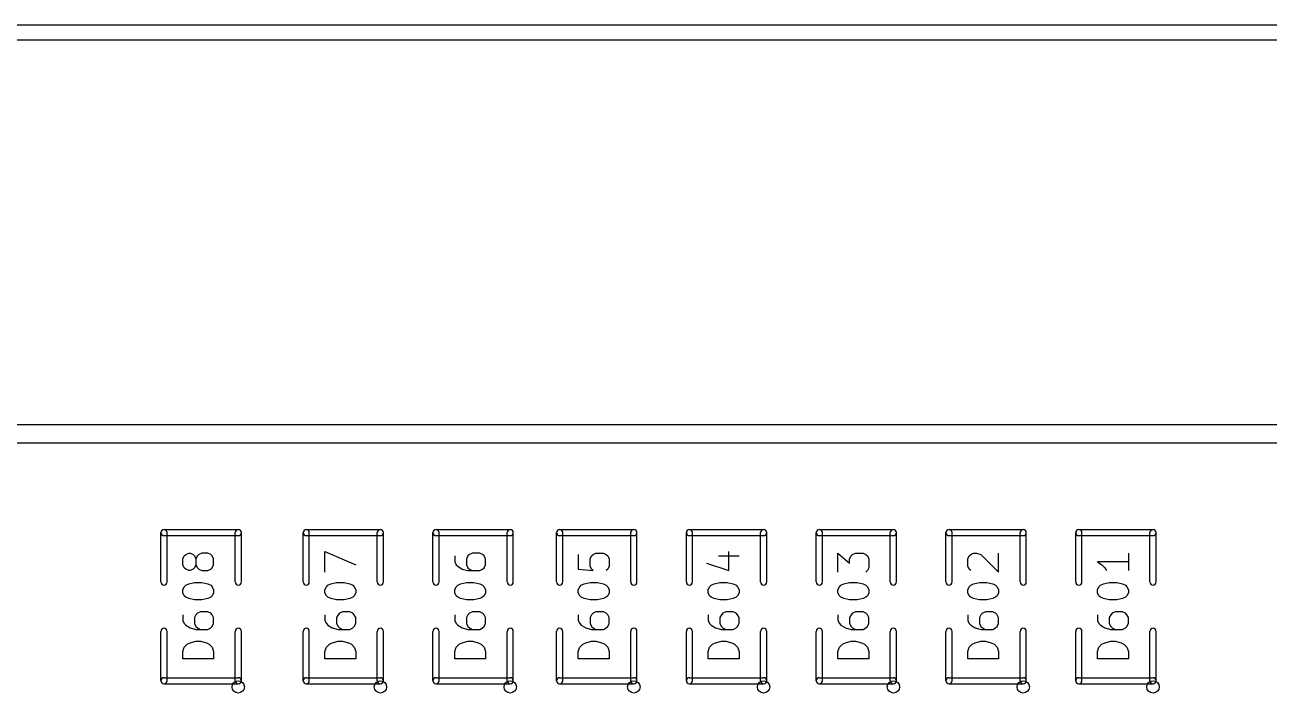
# Model space of a CAD drawing. Extents: x -29274 to 69862, y 23709 to 162744.
# Drawn here: x 37574 to 47639, y 75670 to 81080 of the extents above; entities that cross this region are included whole.
import ezdxf

# ---------------------------------------------------------------- set-up
doc = ezdxf.new("R2010")
doc.units = 0
doc.layers.add('BLACK', color=1, linetype='CONTINUOUS')

msp = doc.modelspace()

# ---------------------------------------------------------------- linework, layer by layer
at = {"layer": 'BLACK'}
for p, q in [((-8500, 81080), (61650, 81080)), ((-8500, 80960), (61650, 80960)), ((-7900, 77845), (61650, 77845)), ((-7900, 77695), (61650, 77695)), ((38675, 76570), (38675, 76970)), ((38700, 76995), (39300, 76995)), ((38700, 76945), (39300, 76945)), ((38725, 76570), (38725, 76970)), ((39275, 76570), (39275, 76970)), ((39325, 76570), (39325, 76970)), ((39825, 76570), (39825, 76970)), ((39850, 76995), (40450, 76995)), ((39850, 76945), (40450, 76945)), ((39875, 76570), (39875, 76970)), ((40425, 76570), (40425, 76970)), ((40475, 76570), (40475, 76970)), ((40875, 76570), (40875, 76970)), ((40900, 76995), (41500, 76995)), ((40900, 76945), (41500, 76945)), ((40925, 76570), (40925, 76970)), ((41475, 76570), (41475, 76970)), ((41525, 76570), (41525, 76970)), ((41875, 76570), (41875, 76970)), ((41900, 76995), (42500, 76995)), ((41900, 76945), (42500, 76945)), ((41925, 76570), (41925, 76970)), ((42475, 76570), (42475, 76970)), ((42525, 76570), (42525, 76970)), ((42925, 76570), (42925, 76970)), ((42950, 76995), (43550, 76995)), ((42950, 76945), (43550, 76945)), ((42975, 76570), (42975, 76970)), ((43525, 76570), (43525, 76970)), ((43575, 76570), (43575, 76970)), ((43975, 76570), (43975, 76970)), ((44000, 76995), (44600, 76995)), ((44000, 76945), (44600, 76945)), ((44025, 76570), (44025, 76970)), ((44575, 76570), (44575, 76970)), ((44625, 76570), (44625, 76970)), ((45025, 76570), (45025, 76970)), ((45050, 76995), (45650, 76995)), ((45050, 76945), (45650, 76945)), ((45075, 76570), (45075, 76970)), ((45625, 76570), (45625, 76970)), ((45675, 76570), (45675, 76970)), ((46075, 76570), (46075, 76970)), ((46100, 76995), (46700, 76995)), ((46100, 76945), (46700, 76945)), ((46125, 76570), (46125, 76970)), ((46675, 76570), (46675, 76970)), ((46725, 76570), (46725, 76970)), ((38875, 76793), (38899, 76804)), ((38899, 76804), (38911, 76804)), ((38911, 76804), (38935, 76793)), ((39006, 76804), (38982, 76793)), ((39054, 76804), (39006, 76804)), ((39077, 76793), (39054, 76804)), ((40001, 76650), (40001, 76816)), ((40001, 76816), (40251, 76709)), ((41194, 76804), (41170, 76793)), ((41254, 76804), (41194, 76804)), ((41277, 76793), (41254, 76804)), ((42170, 76793), (42194, 76804)), ((42194, 76804), (42254, 76804)), ((42254, 76804), (42277, 76793)), ((43268, 76662), (43268, 76816)), ((44151, 76650), (44151, 76804)), ((44151, 76804), (44246, 76721)), ((44270, 76793), (44294, 76804)), ((44294, 76804), (44354, 76804)), ((44354, 76804), (44377, 76793)), ((45225, 76793), (45249, 76804)), ((45249, 76804), (45273, 76804)), ((45273, 76804), (45308, 76793)), ((45451, 76650), (45451, 76804)), ((46501, 76804), (46501, 76662)), ((38851, 76757), (38863, 76781)), ((38851, 76709), (38851, 76757)), ((38863, 76685), (38851, 76709)), ((38863, 76781), (38875, 76793)), ((38935, 76793), (38946, 76781)), ((38946, 76781), (38958, 76757)), ((38958, 76709), (38946, 76685)), ((38970, 76781), (38958, 76757)), ((38958, 76757), (38958, 76709)), ((38958, 76709), (38970, 76685)), ((38982, 76793), (38970, 76781)), ((39089, 76781), (39077, 76793)), ((39101, 76757), (39089, 76781)), ((39089, 76685), (39101, 76709)), ((39101, 76709), (39101, 76757)), ((41051, 76781), (41051, 76733)), ((41051, 76733), (41063, 76709)), ((41063, 76709), (41075, 76697)), ((41075, 76697), (41111, 76674)), ((41158, 76781), (41146, 76757)), ((41146, 76757), (41146, 76709)), ((41146, 76709), (41158, 76685)), ((41170, 76793), (41158, 76781)), ((41289, 76781), (41277, 76793)), ((41301, 76757), (41289, 76781)), ((41289, 76685), (41301, 76709)), ((41301, 76709), (41301, 76757)), ((42051, 76793), (42051, 76674)), ((42146, 76757), (42158, 76781)), ((42146, 76697), (42146, 76757)), ((42158, 76674), (42146, 76697)), ((42158, 76781), (42170, 76793)), ((42277, 76793), (42289, 76781)), ((42289, 76781), (42301, 76757)), ((42301, 76697), (42289, 76674)), ((42301, 76757), (42301, 76697)), ((43089, 76721), (43268, 76662)), ((43185, 76781), (43351, 76781)), ((44246, 76757), (44258, 76781)), ((44246, 76721), (44246, 76757)), ((44258, 76781), (44270, 76793)), ((44377, 76793), (44389, 76781)), ((44389, 76781), (44401, 76757)), ((44401, 76757), (44401, 76685)), ((45201, 76757), (45213, 76781)), ((45201, 76697), (45201, 76757)), ((45213, 76674), (45201, 76697)), ((45213, 76781), (45225, 76793)), ((45308, 76793), (45451, 76650)), ((46501, 76733), (46251, 76733)), ((46251, 76733), (46287, 76709)), ((46287, 76709), (46311, 76685)), ((38875, 76674), (38863, 76685)), ((38899, 76662), (38875, 76674)), ((38911, 76662), (38899, 76662)), ((38935, 76674), (38911, 76662)), ((38946, 76685), (38935, 76674)), ((38970, 76685), (38982, 76674)), ((38982, 76674), (39006, 76662)), ((39006, 76662), (39054, 76662)), ((39054, 76662), (39077, 76674)), ((39077, 76674), (39089, 76685)), ((41111, 76674), (41158, 76662)), ((41158, 76685), (41170, 76674)), ((41158, 76662), (41254, 76662)), ((41170, 76674), (41194, 76662)), ((41254, 76662), (41277, 76674)), ((41277, 76674), (41289, 76685)), ((42051, 76674), (42170, 76662)), ((42170, 76662), (42158, 76674)), ((42289, 76674), (42277, 76662)), ((44389, 76662), (44377, 76650)), ((44401, 76685), (44389, 76662)), ((45225, 76662), (45213, 76674)), ((46311, 76685), (46323, 76662)), ((38851, 76507), (38863, 76531)), ((38851, 76483), (38851, 76507)), ((38863, 76531), (38875, 76543)), ((38875, 76543), (38899, 76555)), ((38899, 76555), (38946, 76566)), ((38946, 76566), (39006, 76566)), ((39006, 76566), (39054, 76555)), ((39054, 76555), (39077, 76543)), ((39077, 76543), (39089, 76531)), ((39089, 76531), (39101, 76507)), ((39101, 76507), (39101, 76483)), ((40001, 76507), (40013, 76531)), ((40001, 76483), (40001, 76507)), ((40013, 76531), (40025, 76543)), ((40025, 76543), (40049, 76555)), ((40049, 76555), (40096, 76566)), ((40096, 76566), (40156, 76566)), ((40156, 76566), (40204, 76555)), ((40204, 76555), (40227, 76543)), ((40227, 76543), (40239, 76531)), ((40239, 76531), (40251, 76507)), ((40251, 76507), (40251, 76483)), ((41051, 76507), (41063, 76531)), ((41051, 76483), (41051, 76507)), ((41063, 76531), (41075, 76543)), ((41075, 76543), (41099, 76555)), ((41099, 76555), (41146, 76566)), ((41146, 76566), (41206, 76566)), ((41206, 76566), (41254, 76555)), ((41254, 76555), (41277, 76543)), ((41277, 76543), (41289, 76531)), ((41289, 76531), (41301, 76507)), ((41301, 76507), (41301, 76483)), ((42051, 76507), (42063, 76531)), ((42051, 76483), (42051, 76507)), ((42063, 76531), (42075, 76543)), ((42075, 76543), (42099, 76555)), ((42099, 76555), (42146, 76566)), ((42146, 76566), (42206, 76566)), ((42206, 76566), (42254, 76555)), ((42254, 76555), (42277, 76543)), ((42277, 76543), (42289, 76531)), ((42289, 76531), (42301, 76507)), ((42301, 76507), (42301, 76483)), ((43101, 76507), (43113, 76531)), ((43101, 76483), (43101, 76507)), ((43113, 76531), (43125, 76543)), ((43125, 76543), (43149, 76555)), ((43149, 76555), (43196, 76566)), ((43196, 76566), (43256, 76566)), ((43256, 76566), (43304, 76555)), ((43304, 76555), (43327, 76543)), ((43327, 76543), (43339, 76531)), ((43339, 76531), (43351, 76507)), ((43351, 76507), (43351, 76483)), ((44151, 76507), (44163, 76531)), ((44151, 76483), (44151, 76507)), ((44163, 76531), (44175, 76543)), ((44175, 76543), (44199, 76555)), ((44199, 76555), (44246, 76566)), ((44246, 76566), (44306, 76566)), ((44306, 76566), (44354, 76555)), ((44354, 76555), (44377, 76543)), ((44377, 76543), (44389, 76531)), ((44389, 76531), (44401, 76507)), ((44401, 76507), (44401, 76483)), ((45201, 76507), (45213, 76531)), ((45201, 76483), (45201, 76507)), ((45213, 76531), (45225, 76543)), ((45225, 76543), (45249, 76555)), ((45249, 76555), (45296, 76566)), ((45296, 76566), (45356, 76566)), ((45356, 76566), (45404, 76555)), ((45404, 76555), (45427, 76543)), ((45427, 76543), (45439, 76531)), ((45439, 76531), (45451, 76507)), ((45451, 76507), (45451, 76483)), ((46251, 76507), (46263, 76531)), ((46251, 76483), (46251, 76507)), ((46263, 76531), (46275, 76543)), ((46275, 76543), (46299, 76555)), ((46299, 76555), (46346, 76566)), ((46346, 76566), (46406, 76566)), ((46406, 76566), (46454, 76555)), ((46454, 76555), (46477, 76543)), ((46477, 76543), (46489, 76531)), ((46489, 76531), (46501, 76507)), ((46501, 76507), (46501, 76483)), ((38863, 76459), (38851, 76483)), ((38875, 76447), (38863, 76459)), ((38899, 76436), (38875, 76447)), ((38946, 76424), (38899, 76436)), ((39006, 76424), (38946, 76424)), ((39054, 76436), (39006, 76424)), ((39077, 76447), (39054, 76436)), ((39089, 76459), (39077, 76447)), ((39101, 76483), (39089, 76459)), ((40013, 76459), (40001, 76483)), ((40025, 76447), (40013, 76459)), ((40049, 76436), (40025, 76447)), ((40096, 76424), (40049, 76436)), ((40156, 76424), (40096, 76424)), ((40204, 76436), (40156, 76424)), ((40227, 76447), (40204, 76436)), ((40239, 76459), (40227, 76447)), ((40251, 76483), (40239, 76459)), ((41063, 76459), (41051, 76483)), ((41075, 76447), (41063, 76459)), ((41099, 76436), (41075, 76447)), ((41146, 76424), (41099, 76436)), ((41206, 76424), (41146, 76424)), ((41254, 76436), (41206, 76424)), ((41277, 76447), (41254, 76436)), ((41289, 76459), (41277, 76447)), ((41301, 76483), (41289, 76459)), ((42063, 76459), (42051, 76483)), ((42075, 76447), (42063, 76459)), ((42099, 76436), (42075, 76447)), ((42146, 76424), (42099, 76436)), ((42206, 76424), (42146, 76424)), ((42254, 76436), (42206, 76424)), ((42277, 76447), (42254, 76436)), ((42289, 76459), (42277, 76447)), ((42301, 76483), (42289, 76459)), ((43113, 76459), (43101, 76483)), ((43125, 76447), (43113, 76459)), ((43149, 76436), (43125, 76447)), ((43196, 76424), (43149, 76436)), ((43256, 76424), (43196, 76424)), ((43304, 76436), (43256, 76424)), ((43327, 76447), (43304, 76436)), ((43339, 76459), (43327, 76447)), ((43351, 76483), (43339, 76459)), ((44163, 76459), (44151, 76483)), ((44175, 76447), (44163, 76459)), ((44199, 76436), (44175, 76447)), ((44246, 76424), (44199, 76436)), ((44306, 76424), (44246, 76424)), ((44354, 76436), (44306, 76424)), ((44377, 76447), (44354, 76436)), ((44389, 76459), (44377, 76447)), ((44401, 76483), (44389, 76459)), ((45213, 76459), (45201, 76483)), ((45225, 76447), (45213, 76459)), ((45249, 76436), (45225, 76447)), ((45296, 76424), (45249, 76436)), ((45356, 76424), (45296, 76424)), ((45404, 76436), (45356, 76424)), ((45427, 76447), (45404, 76436)), ((45439, 76459), (45427, 76447)), ((45451, 76483), (45439, 76459)), ((46263, 76459), (46251, 76483)), ((46275, 76447), (46263, 76459)), ((46299, 76436), (46275, 76447)), ((46346, 76424), (46299, 76436)), ((46406, 76424), (46346, 76424)), ((46454, 76436), (46406, 76424)), ((46477, 76447), (46454, 76436)), ((46489, 76459), (46477, 76447)), ((46501, 76483), (46489, 76459)), ((38851, 76305), (38851, 76257)), ((38958, 76305), (38946, 76281)), ((38970, 76317), (38958, 76305)), ((38994, 76328), (38970, 76317)), ((39054, 76328), (38994, 76328)), ((39077, 76317), (39054, 76328)), ((39089, 76305), (39077, 76317)), ((39101, 76281), (39089, 76305)), ((40001, 76305), (40001, 76257)), ((40108, 76305), (40096, 76281)), ((40120, 76317), (40108, 76305)), ((40144, 76328), (40120, 76317)), ((40204, 76328), (40144, 76328)), ((40227, 76317), (40204, 76328)), ((40239, 76305), (40227, 76317)), ((40251, 76281), (40239, 76305)), ((41051, 76305), (41051, 76257)), ((41158, 76305), (41146, 76281)), ((41170, 76317), (41158, 76305)), ((41194, 76328), (41170, 76317)), ((41254, 76328), (41194, 76328)), ((41277, 76317), (41254, 76328)), ((41289, 76305), (41277, 76317)), ((41301, 76281), (41289, 76305)), ((42051, 76305), (42051, 76257)), ((42158, 76305), (42146, 76281)), ((42170, 76317), (42158, 76305)), ((42194, 76328), (42170, 76317)), ((42254, 76328), (42194, 76328)), ((42277, 76317), (42254, 76328)), ((42289, 76305), (42277, 76317)), ((42301, 76281), (42289, 76305)), ((43101, 76305), (43101, 76257)), ((43208, 76305), (43196, 76281)), ((43220, 76317), (43208, 76305)), ((43244, 76328), (43220, 76317)), ((43304, 76328), (43244, 76328)), ((43327, 76317), (43304, 76328)), ((43339, 76305), (43327, 76317)), ((43351, 76281), (43339, 76305)), ((44151, 76305), (44151, 76257)), ((44258, 76305), (44246, 76281)), ((44270, 76317), (44258, 76305)), ((44294, 76328), (44270, 76317)), ((44354, 76328), (44294, 76328)), ((44377, 76317), (44354, 76328)), ((44389, 76305), (44377, 76317)), ((44401, 76281), (44389, 76305)), ((45201, 76305), (45201, 76257)), ((45308, 76305), (45296, 76281)), ((45320, 76317), (45308, 76305)), ((45344, 76328), (45320, 76317)), ((45404, 76328), (45344, 76328)), ((45427, 76317), (45404, 76328)), ((45439, 76305), (45427, 76317)), ((45451, 76281), (45439, 76305)), ((46251, 76305), (46251, 76257)), ((46358, 76305), (46346, 76281)), ((46370, 76317), (46358, 76305)), ((46394, 76328), (46370, 76317)), ((46454, 76328), (46394, 76328)), ((46477, 76317), (46454, 76328)), ((46489, 76305), (46477, 76317)), ((46501, 76281), (46489, 76305)), ((38851, 76257), (38863, 76233)), ((38863, 76233), (38875, 76221)), ((38875, 76221), (38911, 76198)), ((38911, 76198), (38958, 76186)), ((38946, 76281), (38946, 76233)), ((38946, 76233), (38958, 76209)), ((38958, 76209), (38970, 76198)), ((38970, 76198), (38994, 76186)), ((39054, 76186), (39077, 76198)), ((39077, 76198), (39089, 76209)), ((39089, 76209), (39101, 76233)), ((39101, 76233), (39101, 76281)), ((40001, 76257), (40013, 76233)), ((40013, 76233), (40025, 76221)), ((40025, 76221), (40061, 76198)), ((40061, 76198), (40108, 76186)), ((40096, 76281), (40096, 76233)), ((40096, 76233), (40108, 76209)), ((40108, 76209), (40120, 76198)), ((40120, 76198), (40144, 76186)), ((40204, 76186), (40227, 76198)), ((40227, 76198), (40239, 76209)), ((40239, 76209), (40251, 76233)), ((40251, 76233), (40251, 76281)), ((41051, 76257), (41063, 76233)), ((41063, 76233), (41075, 76221)), ((41075, 76221), (41111, 76198)), ((41111, 76198), (41158, 76186)), ((41146, 76281), (41146, 76233)), ((41146, 76233), (41158, 76209)), ((41158, 76209), (41170, 76198)), ((41170, 76198), (41194, 76186)), ((41254, 76186), (41277, 76198)), ((41277, 76198), (41289, 76209)), ((41289, 76209), (41301, 76233)), ((41301, 76233), (41301, 76281)), ((42051, 76257), (42063, 76233)), ((42063, 76233), (42075, 76221)), ((42075, 76221), (42111, 76198)), ((42111, 76198), (42158, 76186)), ((42146, 76281), (42146, 76233)), ((42146, 76233), (42158, 76209)), ((42158, 76209), (42170, 76198)), ((42170, 76198), (42194, 76186)), ((42254, 76186), (42277, 76198)), ((42277, 76198), (42289, 76209)), ((42289, 76209), (42301, 76233)), ((42301, 76233), (42301, 76281)), ((43101, 76257), (43113, 76233)), ((43113, 76233), (43125, 76221)), ((43125, 76221), (43161, 76198)), ((43161, 76198), (43208, 76186)), ((43196, 76281), (43196, 76233)), ((43196, 76233), (43208, 76209)), ((43208, 76209), (43220, 76198)), ((43220, 76198), (43244, 76186)), ((43304, 76186), (43327, 76198)), ((43327, 76198), (43339, 76209)), ((43339, 76209), (43351, 76233)), ((43351, 76233), (43351, 76281)), ((44151, 76257), (44163, 76233)), ((44163, 76233), (44175, 76221)), ((44175, 76221), (44211, 76198)), ((44211, 76198), (44258, 76186)), ((44246, 76281), (44246, 76233)), ((44246, 76233), (44258, 76209)), ((44258, 76209), (44270, 76198)), ((44270, 76198), (44294, 76186)), ((44354, 76186), (44377, 76198)), ((44377, 76198), (44389, 76209)), ((44389, 76209), (44401, 76233)), ((44401, 76233), (44401, 76281)), ((45201, 76257), (45213, 76233)), ((45213, 76233), (45225, 76221)), ((45225, 76221), (45261, 76198)), ((45261, 76198), (45308, 76186)), ((45296, 76281), (45296, 76233)), ((45296, 76233), (45308, 76209)), ((45308, 76209), (45320, 76198)), ((45320, 76198), (45344, 76186)), ((45404, 76186), (45427, 76198)), ((45427, 76198), (45439, 76209)), ((45439, 76209), (45451, 76233)), ((45451, 76233), (45451, 76281)), ((46251, 76257), (46263, 76233)), ((46263, 76233), (46275, 76221)), ((46275, 76221), (46311, 76198)), ((46311, 76198), (46358, 76186)), ((46346, 76281), (46346, 76233)), ((46346, 76233), (46358, 76209)), ((46358, 76209), (46370, 76198)), ((46370, 76198), (46394, 76186)), ((46454, 76186), (46477, 76198)), ((46477, 76198), (46489, 76209)), ((46489, 76209), (46501, 76233)), ((46501, 76233), (46501, 76281)), ((38675, 75770), (38675, 76170)), ((38725, 75770), (38725, 76170)), ((38958, 76186), (39054, 76186)), ((39275, 75770), (39275, 76170)), ((39325, 75770), (39325, 76170)), ((39825, 75770), (39825, 76170)), ((39875, 75770), (39875, 76170)), ((40108, 76186), (40204, 76186)), ((40425, 75770), (40425, 76170)), ((40475, 75770), (40475, 76170)), ((40875, 75770), (40875, 76170)), ((40925, 75770), (40925, 76170)), ((41158, 76186), (41254, 76186)), ((41475, 75770), (41475, 76170)), ((41525, 75770), (41525, 76170)), ((41875, 75770), (41875, 76170)), ((41925, 75770), (41925, 76170)), ((42158, 76186), (42254, 76186)), ((42475, 75770), (42475, 76170)), ((42525, 75770), (42525, 76170)), ((42925, 75770), (42925, 76170)), ((42975, 75770), (42975, 76170)), ((43208, 76186), (43304, 76186)), ((43525, 75770), (43525, 76170)), ((43575, 75770), (43575, 76170)), ((43975, 75770), (43975, 76170)), ((44025, 75770), (44025, 76170)), ((44258, 76186), (44354, 76186)), ((44575, 75770), (44575, 76170)), ((44625, 75770), (44625, 76170)), ((45025, 75770), (45025, 76170)), ((45075, 75770), (45075, 76170)), ((45308, 76186), (45404, 76186)), ((45625, 75770), (45625, 76170)), ((45675, 75770), (45675, 76170)), ((46075, 75770), (46075, 76170)), ((46125, 75770), (46125, 76170)), ((46358, 76186), (46454, 76186)), ((46675, 75770), (46675, 76170)), ((46725, 75770), (46725, 76170)), ((38851, 76007), (38863, 76043)), ((38851, 75948), (38851, 76007)), ((38863, 76043), (38887, 76067)), ((38887, 76067), (38911, 76078)), ((38911, 76078), (38958, 76090)), ((38958, 76090), (38994, 76090)), ((38994, 76090), (39042, 76078)), ((39042, 76078), (39065, 76067)), ((39065, 76067), (39089, 76043)), ((39089, 76043), (39101, 76007)), ((39101, 76007), (39101, 75948)), ((40001, 76007), (40013, 76043)), ((40001, 75948), (40001, 76007)), ((40013, 76043), (40037, 76067)), ((40037, 76067), (40061, 76078)), ((40061, 76078), (40108, 76090)), ((40108, 76090), (40144, 76090)), ((40144, 76090), (40192, 76078)), ((40192, 76078), (40215, 76067)), ((40215, 76067), (40239, 76043)), ((40239, 76043), (40251, 76007)), ((40251, 76007), (40251, 75948)), ((41051, 76007), (41063, 76043)), ((41051, 75948), (41051, 76007)), ((41063, 76043), (41087, 76067)), ((41087, 76067), (41111, 76078)), ((41111, 76078), (41158, 76090)), ((41158, 76090), (41194, 76090)), ((41194, 76090), (41242, 76078)), ((41242, 76078), (41265, 76067)), ((41265, 76067), (41289, 76043)), ((41289, 76043), (41301, 76007)), ((41301, 76007), (41301, 75948)), ((42051, 76007), (42063, 76043)), ((42051, 75948), (42051, 76007)), ((42063, 76043), (42087, 76067)), ((42087, 76067), (42111, 76078)), ((42111, 76078), (42158, 76090)), ((42158, 76090), (42194, 76090)), ((42194, 76090), (42242, 76078)), ((42242, 76078), (42265, 76067)), ((42265, 76067), (42289, 76043)), ((42289, 76043), (42301, 76007)), ((42301, 76007), (42301, 75948)), ((43101, 76007), (43113, 76043)), ((43101, 75948), (43101, 76007)), ((43113, 76043), (43137, 76067)), ((43137, 76067), (43161, 76078)), ((43161, 76078), (43208, 76090)), ((43208, 76090), (43244, 76090)), ((43244, 76090), (43292, 76078)), ((43292, 76078), (43315, 76067)), ((43315, 76067), (43339, 76043)), ((43339, 76043), (43351, 76007)), ((43351, 76007), (43351, 75948)), ((44151, 76007), (44163, 76043)), ((44151, 75948), (44151, 76007)), ((44163, 76043), (44187, 76067)), ((44187, 76067), (44211, 76078)), ((44211, 76078), (44258, 76090)), ((44258, 76090), (44294, 76090)), ((44294, 76090), (44342, 76078)), ((44342, 76078), (44365, 76067)), ((44365, 76067), (44389, 76043)), ((44389, 76043), (44401, 76007)), ((44401, 76007), (44401, 75948)), ((45201, 76007), (45213, 76043)), ((45201, 75948), (45201, 76007)), ((45213, 76043), (45237, 76067)), ((45237, 76067), (45261, 76078)), ((45261, 76078), (45308, 76090)), ((45308, 76090), (45344, 76090)), ((45344, 76090), (45392, 76078)), ((45392, 76078), (45415, 76067)), ((45415, 76067), (45439, 76043)), ((45439, 76043), (45451, 76007)), ((45451, 76007), (45451, 75948)), ((46251, 76007), (46263, 76043)), ((46251, 75948), (46251, 76007)), ((46263, 76043), (46287, 76067)), ((46287, 76067), (46311, 76078)), ((46311, 76078), (46358, 76090)), ((46358, 76090), (46394, 76090)), ((46394, 76090), (46442, 76078)), ((46442, 76078), (46465, 76067)), ((46465, 76067), (46489, 76043)), ((46489, 76043), (46501, 76007)), ((46501, 76007), (46501, 75948)), ((39101, 75948), (38851, 75948)), ((40251, 75948), (40001, 75948)), ((41301, 75948), (41051, 75948)), ((42301, 75948), (42051, 75948)), ((43351, 75948), (43101, 75948)), ((44401, 75948), (44151, 75948)), ((45451, 75948), (45201, 75948)), ((46501, 75948), (46251, 75948)), ((38700, 75795), (39300, 75795)), ((39850, 75795), (40450, 75795)), ((40900, 75795), (41500, 75795)), ((41900, 75795), (42500, 75795)), ((42950, 75795), (43550, 75795)), ((44000, 75795), (44600, 75795)), ((45050, 75795), (45650, 75795)), ((46100, 75795), (46700, 75795)), ((38700, 75745), (39300, 75745)), ((39850, 75745), (40450, 75745)), ((40900, 75745), (41500, 75745)), ((41900, 75745), (42500, 75745)), ((42950, 75745), (43550, 75745)), ((44000, 75745), (44600, 75745)), ((45050, 75745), (45650, 75745)), ((46100, 75745), (46700, 75745))]:
    msp.add_line(p, q, dxfattribs=at)
for centre in [(39300, 75720), (40450, 75720), (41500, 75720), (42500, 75720), (43550, 75720), (44600, 75720), (45650, 75720), (46700, 75720)]:
    msp.add_circle(centre, 50, dxfattribs=at)
for centre, start, end in [((38700, 76970), 360, 540), ((38700, 76970), 90, 270), ((39300, 76970), 360, 540), ((39300, 76970), 270, 450), ((39850, 76970), 360, 540), ((39850, 76970), 90, 270), ((40450, 76970), 360, 540), ((40450, 76970), 270, 450), ((40900, 76970), 360, 540), ((40900, 76970), 90, 270), ((41500, 76970), 360, 540), ((41500, 76970), 270, 450), ((41900, 76970), 360, 540), ((41900, 76970), 90, 270), ((42500, 76970), 360, 540), ((42500, 76970), 270, 450), ((42950, 76970), 360, 540), ((42950, 76970), 90, 270), ((43550, 76970), 360, 540), ((43550, 76970), 270, 450), ((44000, 76970), 360, 540), ((44000, 76970), 90, 270), ((44600, 76970), 360, 540), ((44600, 76970), 270, 450), ((45050, 76970), 360, 540), ((45050, 76970), 90, 270), ((45650, 76970), 360, 540), ((45650, 76970), 270, 450), ((46100, 76970), 360, 540), ((46100, 76970), 90, 270), ((46700, 76970), 360, 540), ((46700, 76970), 270, 450), ((38700, 76570), 180, 360), ((39300, 76570), 180, 360), ((39850, 76570), 180, 360), ((40450, 76570), 180, 360), ((40900, 76570), 180, 360), ((41500, 76570), 180, 360), ((41900, 76570), 180, 360), ((42500, 76570), 180, 360), ((42950, 76570), 180, 360), ((43550, 76570), 180, 360), ((44000, 76570), 180, 360), ((44600, 76570), 180, 360), ((45050, 76570), 180, 360), ((45650, 76570), 180, 360), ((46100, 76570), 180, 360), ((46700, 76570), 180, 360), ((38700, 76170), 360, 540), ((39300, 76170), 360, 540), ((39850, 76170), 360, 540), ((40450, 76170), 360, 540), ((40900, 76170), 360, 540), ((41500, 76170), 360, 540), ((41900, 76170), 360, 540), ((42500, 76170), 360, 540), ((42950, 76170), 360, 540), ((43550, 76170), 360, 540), ((44000, 76170), 360, 540), ((44600, 76170), 360, 540), ((45050, 76170), 360, 540), ((45650, 76170), 360, 540), ((46100, 76170), 360, 540), ((46700, 76170), 360, 540), ((38700, 75770), 90, 270), ((39300, 75770), 270, 450), ((39850, 75770), 90, 270), ((40450, 75770), 270, 450), ((40900, 75770), 90, 270), ((41500, 75770), 270, 450), ((41900, 75770), 90, 270), ((42500, 75770), 270, 450), ((42950, 75770), 90, 270), ((43550, 75770), 270, 450), ((44000, 75770), 90, 270), ((44600, 75770), 270, 450), ((45050, 75770), 90, 270), ((45650, 75770), 270, 450), ((46100, 75770), 90, 270), ((46700, 75770), 270, 450), ((38700, 75770), 180, 360), ((39300, 75770), 180, 360), ((39850, 75770), 180, 360), ((40450, 75770), 180, 360), ((40900, 75770), 180, 360), ((41500, 75770), 180, 360), ((41900, 75770), 180, 360), ((42500, 75770), 180, 360), ((42950, 75770), 180, 360), ((43550, 75770), 180, 360), ((44000, 75770), 180, 360), ((44600, 75770), 180, 360), ((45050, 75770), 180, 360), ((45650, 75770), 180, 360), ((46100, 75770), 180, 360), ((46700, 75770), 180, 360)]:
    msp.add_arc(centre, 25, start, end, dxfattribs=at)

doc.saveas('drawing.dxf')
